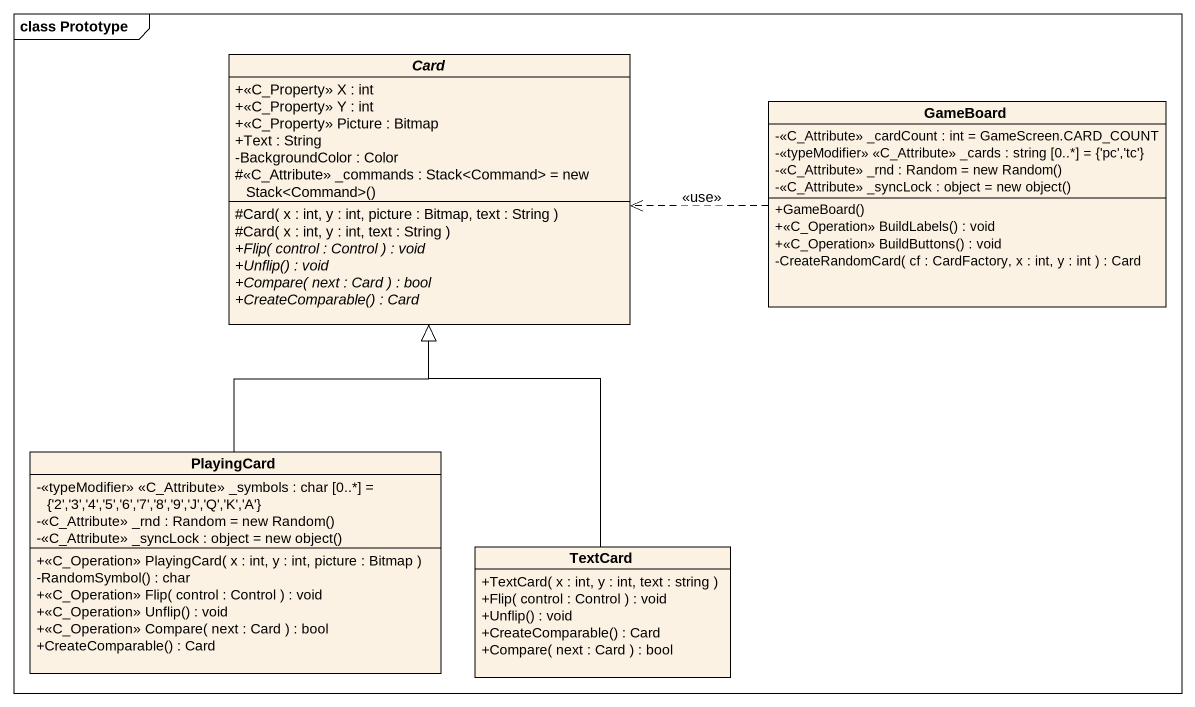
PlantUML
@startuml
mainframe class Prototype
hide circle
hide empty members
skinparam classAttributeIconSize 0
abstract class "Card" as Card_ {
  +<<C_Property>> X : int
  +<<C_Property>> Y : int
  +<<C_Property>> Picture : Bitmap
  +Text : String
  -BackgroundColor : Color
  {field} #<<C_Attribute>> _commands : Stack<Command> = new Stack<Command>()
  #Card( x : int, y : int, picture : Bitmap, text : String )
  #Card( x : int, y : int, text : String )
  {abstract} +Flip( control : Control ) : void
  {abstract} +Unflip() : void
  {abstract} +Compare( next : Card ) : bool
  {abstract} +CreateComparable() : Card
}
class GameBoard {
  -<<C_Attribute>> _cardCount : int = GameScreen.CARD_COUNT
  -<<typeModifier>> <<C_Attribute>> _cards : string [0..*] = {'pc','tc'}
  {field} -<<C_Attribute>> _rnd : Random = new Random()
  {field} -<<C_Attribute>> _syncLock : object = new object()
  +GameBoard()
  +<<C_Operation>> BuildLabels() : void
  +<<C_Operation>> BuildButtons() : void
  -CreateRandomCard( cf : CardFactory, x : int, y : int ) : Card
}
class PlayingCard {
  -<<typeModifier>> <<C_Attribute>> _symbols : char [0..*] = {'2','3','4','5','6','7','8','9','J','Q','K','A'}
  {field} -<<C_Attribute>> _rnd : Random = new Random()
  {field} -<<C_Attribute>> _syncLock : object = new object()
  +<<C_Operation>> PlayingCard( x : int, y : int, picture : Bitmap )
  -RandomSymbol() : char
  +<<C_Operation>> Flip( control : Control ) : void
  +<<C_Operation>> Unflip() : void
  +<<C_Operation>> Compare( next : Card ) : bool
  +CreateComparable() : Card
}
class TextCard {
  +TextCard( x : int, y : int, text : string )
  +Flip( control : Control ) : void
  +Unflip() : void
  +CreateComparable() : Card
  +Compare( next : Card ) : bool
}
GameBoard .left.> Card_ : <<use>>
PlayingCard -up-|> Card_
TextCard -up-|> Card_
@enduml
